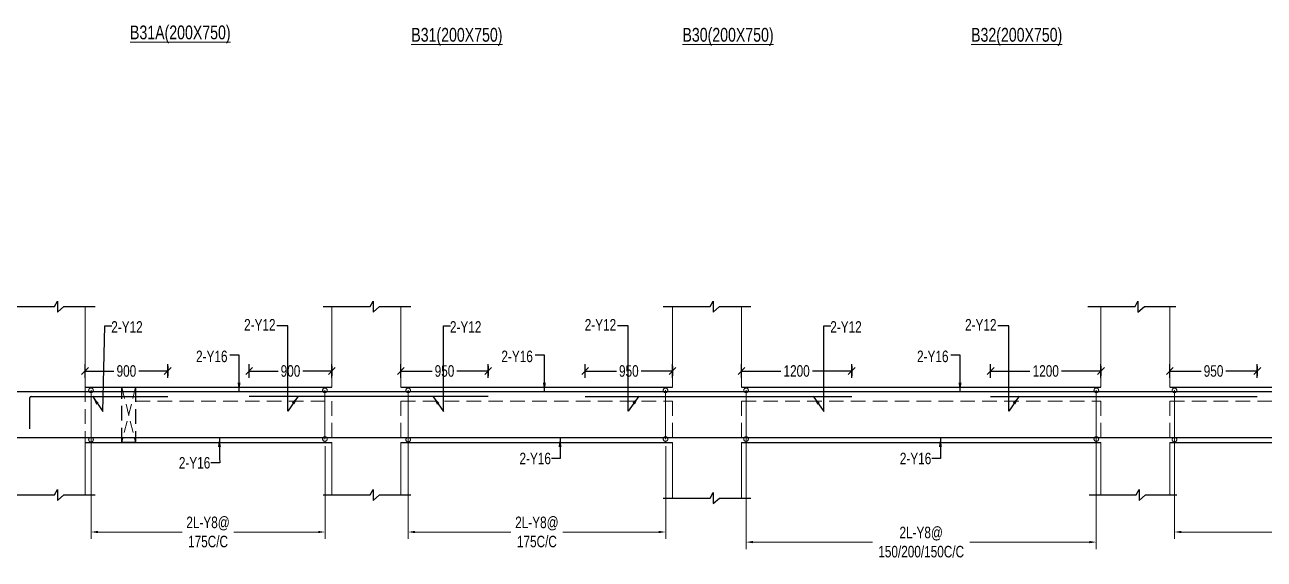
# Model space of a CAD drawing. Header units: millimetres. Extents: x 39642 to 123571, y 2620 to 56435.
# Drawn here: x 55761 to 69242, y 14830 to 20646 of the extents above; entities that cross this region are included whole.
import ezdxf

# ---------------------------------------------------------------- set-up
doc = ezdxf.new("R2010")
doc.units = ezdxf.units.MM
for name, pattern in [('CONTINOUS', [0]), ('CONTINU', [0]), ('HIDDEN', [9.525, 6.35, -3.175])]:
    doc.linetypes.add(name, pattern=pattern)
for name, color, linetype in [('-S-ARROW', 253, 'Continuous'), ('-S-DIM', 251, 'Continuous'), ('-S-MISC', 8, 'Continuous'), ('-STR-BEAM', 7, 'CONTINU'), ('-STR-REINF', 3, 'Continuous'), ('-STR-TEXT', 6, 'Continuous')]:
    doc.layers.add(name, color=color, linetype=linetype)
for name, color, linetype, lineweight in [('-S-STIRUP', 11, 'Continuous', 9), ('-STR-COLUMN', 5, 'HIDDEN', 13), ('-STR-RF-DIM', 252, 'CONTINOUS', 20), ('S-BEAM-IDEN', 2, 'Continuous', 9), ('SEC TEXT', 9, 'Continuous', 18), ('SLAB LINE', 254, 'HIDDEN', 20)]:
    doc.layers.add(name, color=color, linetype=linetype, lineweight=lineweight)
doc.styles.add('BEAM-LS', font='romans.shx', dxfattribs={"width": 0.8})
doc.styles.add('EL', font='swisscl.ttf')
doc.styles.add('SOBHA', font='swisscl.ttf')
doc.styles.add('sobha.sed', font='swisscl.ttf')
doc.dimstyles.new('S-50', dxfattribs={"dimscale": 50, "dimtxt": 2.5, "dimasz": 1.25, "dimexe": 1, "dimexo": 1, "dimgap": 0.5, "dimtad": 1, "dimdec": 0, "dimrnd": 0.0005, "dimzin": 0, "dimdsep": 46, "dimtxsty": 'EL', "dimblk": 'ARCHTICK', "dimcen": 0.09, "dimdle": 1.5, "dimclrd": 251, "dimclre": 251, "dimclrt": 6, "dimadec": 0, "dimazin": 0, "dimtfac": 1, "dimtdec": 0, "dimtofl": 0, "dimtmove": 0, "dimatfit": 3, "dimfxl": 2, "dimtolj": 1, "dimtzin": 0, "dimlwd": -1, "dimlwe": -1, "dimarcsym": 0})
doc.dimstyles.new('S-DIM50', dxfattribs={"dimscale": 50, "dimtxt": 2.5, "dimasz": 1.5, "dimexe": 1.5, "dimexo": 1, "dimgap": 0.5, "dimtad": 0, "dimdec": 0, "dimzin": 0, "dimdsep": 46, "dimtxsty": 'SOBHA', "dimcen": 0.09, "dimclrd": 256, "dimclre": 256, "dimclrt": 6, "dimadec": 5, "dimazin": 0, "dimtfac": 1, "dimtdec": 0, "dimtofl": 0, "dimtmove": 0, "dimatfit": 3, "dimfxl": 0.18, "dimtolj": 1, "dimtzin": 0, "dimlwd": -1, "dimlwe": -1, "dimarcsym": 0})
doc.dimstyles.new('STIRUP', dxfattribs={"dimscale": 50, "dimtxt": 2.5, "dimasz": 2.2, "dimexe": 0, "dimexo": 0, "dimgap": 0.5, "dimtad": 0, "dimdec": 0, "dimzin": 0, "dimdsep": 46, "dimtxsty": 'BEAM-LS', "dimblk": 'DOTSMALL', "dimcen": 0.09, "dimclrd": 256, "dimclre": 256, "dimclrt": 256, "dimadec": 5, "dimazin": 0, "dimtfac": 1, "dimtdec": 0, "dimtofl": 0, "dimtmove": 0, "dimatfit": 3, "dimldrblk": 'DOTSMALL', "dimfxl": 0, "dimfxlon": 1, "dimtolj": 1, "dimtzin": 0, "dimlwd": -1, "dimlwe": -1, "dimarcsym": 0})

# ---------------------------------------------------------------- blocks, each defined once
blk = doc.blocks.new('_Oblique')
at = {"color": 0, "linetype": 'ByBlock', "lineweight": -2}
for p, q in [((-0.5, -0.5), (0.5, 0.5)), ((0, 0.71), (0, -0.71))]:
    blk.add_line(p, q, dxfattribs=at)
blk = doc.blocks.new('*D194')
at = {"layer": '-S-DIM', "transparency": 16777216}
for p, q in [((68216, 16803), (68216, 16953)), ((68216, 16878), (68556, 16878)), ((69166, 16878), (68825, 16878)), ((69166, 16803), (69166, 16953))]:
    blk.add_line(p, q, dxfattribs=at)
at = {"layer": '-S-DIM', "transparency": 16777216, "xscale": 75, "yscale": 75, "zscale": 75, "rotation": 180}
blk.add_blockref('_Oblique', (68216, 16878), dxfattribs=at)
at = {"layer": '-S-DIM', "transparency": 16777216, "xscale": 75, "yscale": 75, "zscale": 75}
blk.add_blockref('_Oblique', (69166, 16878), dxfattribs=at)
at = {"layer": '-S-DIM', "color": 6, "transparency": 16777216, "insert": (68691, 16878), "char_height": 125, "attachment_point": 5, "style": 'SOBHA'}
blk.add_mtext('\\A1;950', dxfattribs=at)
blk = doc.blocks.new('_DotSmall')
at = {"color": 0, "linetype": 'ByBlock', "const_width": 0.5}
blk.add_lwpolyline([(-0.0625, 0, 1), (0.0625, 0, 1)], format="xyb", close=True, dxfattribs=at)
blk = doc.blocks.new('*D195')
at = {"layer": '-S-STIRUP', "ltscale": 100, "transparency": 16777216}
blk.add_line((68266, 16131), (68266, 16668), dxfattribs=at)
at = {"layer": '-S-STIRUP', "linetype": 'CONTINU', "ltscale": 100, "transparency": 16777216, "xscale": 100, "yscale": 100, "zscale": 100}
for p, rotation in [((68266, 16668), 90), ((68266, 16131), 270)]:
    blk.add_blockref('_DotSmall', p, dxfattribs=dict(at, rotation=rotation))
blk = doc.blocks.new('*D197')
at = {"layer": '-STR-RF-DIM', "transparency": 16777216}
for p, q in [((68265, 16137), (68265, 15051)), ((71067, 16062), (71067, 15051)), ((68340, 15126), (69384, 15126)), ((70992, 15126), (69947, 15126))]:
    blk.add_line(p, q, dxfattribs=at)
for points in [[(68340, 15139), (68340, 15114), (68265, 15126)], [(70992, 15139), (70992, 15114), (71067, 15126)]]:
    blk.add_solid(points, dxfattribs=at)
at = {"layer": '-STR-RF-DIM', "color": 6, "transparency": 16777216, "insert": (69666, 15126), "char_height": 125, "attachment_point": 5, "style": 'SOBHA'}
blk.add_mtext('\\A1;2L-Y8@\\P200C/C', dxfattribs=at)
blk = doc.blocks.new('*D198')
at = {"layer": '-S-DIM', "transparency": 16777216}
for p, q in [((66266, 16803), (66266, 16953)), ((66266, 16878), (66694, 16878)), ((67466, 16878), (67038, 16878)), ((67466, 16803), (67466, 16953))]:
    blk.add_line(p, q, dxfattribs=at)
at = {"layer": '-S-DIM', "transparency": 16777216, "xscale": 75, "yscale": 75, "zscale": 75, "rotation": 180}
blk.add_blockref('_Oblique', (66266, 16878), dxfattribs=at)
at = {"layer": '-S-DIM', "transparency": 16777216, "xscale": 75, "yscale": 75, "zscale": 75}
blk.add_blockref('_Oblique', (67466, 16878), dxfattribs=at)
at = {"layer": '-S-DIM', "color": 6, "transparency": 16777216, "insert": (66866, 16878), "char_height": 125, "attachment_point": 5, "style": 'SOBHA'}
blk.add_mtext('\\A1;1200', dxfattribs=at)
blk = doc.blocks.new('*D199')
at = {"layer": '-S-DIM', "transparency": 16777216}
for p, q in [((63556, 16803), (63556, 16953)), ((63556, 16878), (63984, 16878)), ((64756, 16878), (64328, 16878)), ((64756, 16803), (64756, 16953))]:
    blk.add_line(p, q, dxfattribs=at)
at = {"layer": '-S-DIM', "transparency": 16777216, "xscale": 75, "yscale": 75, "zscale": 75, "rotation": 180}
blk.add_blockref('_Oblique', (63556, 16878), dxfattribs=at)
at = {"layer": '-S-DIM', "transparency": 16777216, "xscale": 75, "yscale": 75, "zscale": 75}
blk.add_blockref('_Oblique', (64756, 16878), dxfattribs=at)
at = {"layer": '-S-DIM', "color": 6, "transparency": 16777216, "insert": (64156, 16878), "char_height": 125, "attachment_point": 5, "style": 'SOBHA'}
blk.add_mtext('\\A1;1200', dxfattribs=at)
blk = doc.blocks.new('_ArchTick')
at = {"color": 0, "linetype": 'ByBlock', "const_width": 0.15}
blk.add_lwpolyline([(-0.5, -0.5), (0.5, 0.5)], dxfattribs=at)
blk = doc.blocks.new('*D200')
at = {"layer": '-STR-RF-DIM', "transparency": 16777216}
for p, q in [((63606, 16132), (63606, 14941)), ((67416, 16138), (67416, 14941)), ((63681, 15016), (64981, 15016)), ((67341, 15016), (66041, 15016))]:
    blk.add_line(p, q, dxfattribs=at)
for points in [[(63681, 15029), (63681, 15004), (63606, 15016)], [(67341, 15029), (67341, 15004), (67416, 15016)]]:
    blk.add_solid(points, dxfattribs=at)
at = {"layer": '-STR-RF-DIM', "color": 6, "transparency": 16777216, "insert": (65511, 15016), "char_height": 125, "attachment_point": 5, "style": 'SOBHA'}
blk.add_mtext('\\A1;2L-Y8@\\P150/200/150C/C', dxfattribs=at)
blk = doc.blocks.new('*D201')
at = {"layer": '-S-DIM', "transparency": 16777216}
for p, q in [((61856, 16803), (61856, 16953)), ((61856, 16878), (62196, 16878)), ((62806, 16878), (62465, 16878)), ((62806, 16803), (62806, 16953))]:
    blk.add_line(p, q, dxfattribs=at)
at = {"layer": '-S-DIM', "transparency": 16777216, "xscale": 75, "yscale": 75, "zscale": 75, "rotation": 180}
blk.add_blockref('_Oblique', (61856, 16878), dxfattribs=at)
at = {"layer": '-S-DIM', "transparency": 16777216, "xscale": 75, "yscale": 75, "zscale": 75}
blk.add_blockref('_Oblique', (62806, 16878), dxfattribs=at)
at = {"layer": '-S-DIM', "color": 6, "transparency": 16777216, "insert": (62331, 16878), "char_height": 125, "attachment_point": 5, "style": 'SOBHA'}
blk.add_mtext('\\A1;950', dxfattribs=at)
blk = doc.blocks.new('*D202')
at = {"layer": '-S-DIM', "transparency": 16777216}
for p, q in [((59851, 16803), (59851, 16953)), ((59851, 16878), (60191, 16878)), ((60801, 16878), (60460, 16878)), ((60801, 16803), (60801, 16953))]:
    blk.add_line(p, q, dxfattribs=at)
at = {"layer": '-S-DIM', "transparency": 16777216, "xscale": 75, "yscale": 75, "zscale": 75, "rotation": 180}
blk.add_blockref('_Oblique', (59851, 16878), dxfattribs=at)
at = {"layer": '-S-DIM', "transparency": 16777216, "xscale": 75, "yscale": 75, "zscale": 75}
blk.add_blockref('_Oblique', (60801, 16878), dxfattribs=at)
at = {"layer": '-S-DIM', "color": 6, "transparency": 16777216, "insert": (60326, 16878), "char_height": 125, "attachment_point": 5, "style": 'SOBHA'}
blk.add_mtext('\\A1;950', dxfattribs=at)
blk = doc.blocks.new('*D203')
at = {"layer": '-S-STIRUP', "ltscale": 100, "transparency": 16777216}
blk.add_line((59931, 16131), (59931, 16668), dxfattribs=at)
at = {"layer": '-S-STIRUP', "linetype": 'CONTINU', "ltscale": 100, "transparency": 16777216, "xscale": 100, "yscale": 100, "zscale": 100}
for p, rotation in [((59931, 16668), 90), ((59931, 16131), 270)]:
    blk.add_blockref('_DotSmall', p, dxfattribs=dict(at, rotation=rotation))
blk = doc.blocks.new('*D204')
at = {"layer": '-S-STIRUP', "ltscale": 100, "transparency": 16777216}
blk.add_line((62730, 16138), (62730, 16668), dxfattribs=at)
at = {"layer": '-S-STIRUP', "linetype": 'CONTINU', "ltscale": 100, "transparency": 16777216, "xscale": 100, "yscale": 100, "zscale": 100}
for p, rotation in [((62730, 16668), 90), ((62730, 16138), 270)]:
    blk.add_blockref('_DotSmall', p, dxfattribs=dict(at, rotation=rotation))
blk = doc.blocks.new('*D205')
at = {"layer": '-STR-RF-DIM', "transparency": 16777216}
for p, q in [((59930, 16137), (59930, 15051)), ((62732, 16062), (62732, 15051)), ((60005, 15126), (61049, 15126)), ((62657, 15126), (61612, 15126))]:
    blk.add_line(p, q, dxfattribs=at)
for points in [[(60005, 15139), (60005, 15114), (59930, 15126)], [(62657, 15139), (62657, 15114), (62732, 15126)]]:
    blk.add_solid(points, dxfattribs=at)
at = {"layer": '-STR-RF-DIM', "color": 6, "transparency": 16777216, "insert": (61331, 15126), "char_height": 125, "attachment_point": 5, "style": 'SOBHA'}
blk.add_mtext('\\A1;2L-Y8@\\P175C/C', dxfattribs=at)
blk = doc.blocks.new('*D206')
at = {"layer": '-S-DIM', "transparency": 16777216}
for p, q in [((58201, 16803), (58201, 16953)), ((58201, 16878), (58516, 16878)), ((59101, 16878), (58785, 16878)), ((59101, 16803), (59101, 16953))]:
    blk.add_line(p, q, dxfattribs=at)
at = {"layer": '-S-DIM', "transparency": 16777216, "xscale": 75, "yscale": 75, "zscale": 75, "rotation": 180}
blk.add_blockref('_Oblique', (58201, 16878), dxfattribs=at)
at = {"layer": '-S-DIM', "transparency": 16777216, "xscale": 75, "yscale": 75, "zscale": 75}
blk.add_blockref('_Oblique', (59101, 16878), dxfattribs=at)
at = {"layer": '-S-DIM', "color": 6, "transparency": 16777216, "insert": (58651, 16878), "char_height": 125, "attachment_point": 5, "style": 'SOBHA'}
blk.add_mtext('\\A1;900', dxfattribs=at)
blk = doc.blocks.new('*D207')
at = {"layer": '-S-STIRUP', "ltscale": 100, "transparency": 16777216}
blk.add_line((56481, 16131), (56481, 16668), dxfattribs=at)
at = {"layer": '-S-STIRUP', "linetype": 'CONTINU', "ltscale": 100, "transparency": 16777216, "xscale": 100, "yscale": 100, "zscale": 100}
for p, rotation in [((56481, 16668), 90), ((56481, 16131), 270)]:
    blk.add_blockref('_DotSmall', p, dxfattribs=dict(at, rotation=rotation))
blk = doc.blocks.new('*D208')
at = {"layer": '-S-STIRUP', "ltscale": 100, "transparency": 16777216}
blk.add_line((59025, 16138), (59025, 16668), dxfattribs=at)
at = {"layer": '-S-STIRUP', "linetype": 'CONTINU', "ltscale": 100, "transparency": 16777216, "xscale": 100, "yscale": 100, "zscale": 100}
for p, rotation in [((59025, 16668), 90), ((59025, 16138), 270)]:
    blk.add_blockref('_DotSmall', p, dxfattribs=dict(at, rotation=rotation))
blk = doc.blocks.new('*D209')
at = {"layer": '-STR-RF-DIM', "transparency": 16777216}
for p, q in [((56481, 16138), (56481, 15051)), ((59027, 16062), (59027, 15051)), ((56556, 15126), (57472, 15126)), ((58952, 15126), (58035, 15126))]:
    blk.add_line(p, q, dxfattribs=at)
for points in [[(56556, 15139), (56556, 15114), (56481, 15126)], [(58952, 15139), (58952, 15114), (59027, 15126)]]:
    blk.add_solid(points, dxfattribs=at)
at = {"layer": '-STR-RF-DIM', "color": 6, "transparency": 16777216, "insert": (57754, 15126), "char_height": 125, "attachment_point": 5, "style": 'SOBHA'}
blk.add_mtext('\\A1;2L-Y8@\\P175C/C', dxfattribs=at)
blk = doc.blocks.new('*D210')
at = {"layer": '-S-DIM', "transparency": 16777216}
for p, q in [((56416, 16803), (56416, 16953)), ((56416, 16878), (56731, 16878)), ((57316, 16878), (57000, 16878)), ((57316, 16803), (57316, 16953))]:
    blk.add_line(p, q, dxfattribs=at)
at = {"layer": '-S-DIM', "transparency": 16777216, "xscale": 75, "yscale": 75, "zscale": 75, "rotation": 180}
blk.add_blockref('_Oblique', (56416, 16878), dxfattribs=at)
at = {"layer": '-S-DIM', "transparency": 16777216, "xscale": 75, "yscale": 75, "zscale": 75}
blk.add_blockref('_Oblique', (57316, 16878), dxfattribs=at)
at = {"layer": '-S-DIM', "color": 6, "transparency": 16777216, "insert": (56866, 16878), "char_height": 125, "attachment_point": 5, "style": 'SOBHA'}
blk.add_mtext('\\A1;900', dxfattribs=at)
blk = doc.blocks.new('*D218')
at = {"layer": '-S-STIRUP', "ltscale": 100, "transparency": 16777216}
blk.add_line((63606, 16138), (63606, 16668), dxfattribs=at)
at = {"layer": '-S-STIRUP', "linetype": 'CONTINU', "ltscale": 100, "transparency": 16777216, "xscale": 100, "yscale": 100, "zscale": 100}
for p, rotation in [((63606, 16668), 90), ((63606, 16138), 270)]:
    blk.add_blockref('_DotSmall', p, dxfattribs=dict(at, rotation=rotation))
blk = doc.blocks.new('*D219')
at = {"layer": '-S-STIRUP', "ltscale": 100, "transparency": 16777216}
blk.add_line((67416, 16138), (67416, 16668), dxfattribs=at)
at = {"layer": '-S-STIRUP', "linetype": 'CONTINU', "ltscale": 100, "transparency": 16777216, "xscale": 100, "yscale": 100, "zscale": 100}
for p, rotation in [((67416, 16668), 90), ((67416, 16138), 270)]:
    blk.add_blockref('_DotSmall', p, dxfattribs=dict(at, rotation=rotation))

msp = doc.modelspace()

# ---------------------------------------------------------------- linework, layer by layer
at = {"layer": '-S-MISC', "linetype": 'ByBlock', "ltscale": 1000, "elevation": 0}
for points in [[(55572.4, 17580.1), (56085, 17580.1), (56115.9, 17639.7), (56115.9, 17519.6), (56186.2, 17580.1), (56527, 17580.1)], [(59005.6, 17580.1), (59518.2, 17580.1), (59549, 17639.7), (59549, 17519.6), (59619.4, 17580.1), (59960.2, 17580.1)], [(62703.5, 17580.1), (63216.1, 17580.1), (63246.9, 17639.7), (63246.9, 17519.6), (63317.3, 17580.1), (63658.1, 17580.1)], [(67324.4, 17580.1), (67837, 17580.1), (67867.8, 17639.7), (67867.8, 17519.6), (67938.2, 17580.1), (68279, 17580.1)], [(55572.4, 15530.1), (56085, 15530.1), (56115.9, 15589.7), (56115.9, 15469.6), (56186.2, 15530.1), (56527, 15530.1)], [(59005.6, 15530.1), (59518.2, 15530.1), (59549, 15589.7), (59549, 15469.6), (59619.4, 15530.1), (59960.2, 15530.1)], [(62703.5, 15495.9), (63216.1, 15495.9), (63246.9, 15555.6), (63246.9, 15435.4), (63317.3, 15495.9), (63658.1, 15495.9)], [(67338.2, 15530.1), (67850.8, 15530.1), (67881.6, 15589.7), (67881.6, 15469.6), (67952, 15530.1), (68292.8, 15530.1)]]:
    msp.add_lwpolyline(points, dxfattribs=at)
at = {"layer": '-STR-BEAM'}
for p, q in [((56415.9, 16701, 0), (59100.9, 16701, 0)), ((59850.9, 16701, 0), (62805.9, 16701, 0)), ((63555.9, 16701, 0), (67465.9, 16701, 0)), ((68215.9, 16701, 0), (71140.9, 16701, 0)), ((56415.9, 16101, 0), (59100.9, 16101, 0)), ((59850.9, 16101, 0), (62805.9, 16101, 0)), ((63555.9, 16101, 0), (67465.9, 16101, 0)), ((68215.9, 16101, 0), (71140.9, 16101, 0))]:
    msp.add_line(p, q, dxfattribs=at)
at = {"layer": '-STR-BEAM', "linetype": 'HIDDEN', "ltscale": 25, "elevation": 0}
msp.add_lwpolyline([(56815.9, 16700.9), (56965.9, 16701), (56965.9, 16101), (56815.9, 16101), (56815.9, 16700.9)], dxfattribs=at)
at = {"layer": '-STR-COLUMN', "linetype": 'Continuous', "ltscale": 10}
for p, q in [((56415.9, 16701, 0), (56415.9, 17580.1, 0)), ((59100.9, 16701, 0), (59100.9, 17580.1, 0)), ((59850.9, 16701, 0), (59850.9, 17580.1, 0)), ((62805.9, 16701, 0), (62805.9, 17580.1, 0)), ((63555.9, 16701, 0), (63555.9, 17580.1, 0)), ((67465.9, 16701, 0), (67465.9, 17580.1, 0)), ((68215.9, 16701, 0), (68215.9, 17580.1, 0)), ((56415.9, 16101, 0), (56415.9, 15530.1, 0)), ((59100.9, 15530.1, 0), (59100.9, 16101, 0)), ((59850.9, 16101, 0), (59850.9, 15530.1, 0)), ((62805.9, 15495.9, 0), (62805.9, 16101, 0)), ((63555.9, 16101, 0), (63555.9, 15495.9, 0)), ((67465.9, 15530.1, 0), (67465.9, 16101, 0)), ((68215.9, 16101, 0), (68215.9, 15530.1, 0))]:
    msp.add_line(p, q, dxfattribs=at)
at = {"layer": '-STR-REINF', "ltscale": 10}
for p, q in [((55815.9, 16249.9, 0), (55815.9, 16585.5, 0)), ((55830.9, 16600.5, 0), (57315.9, 16600.5, 0)), ((60800.9, 16600.5, 0), (58200.9, 16600.5, 0)), ((61855.9, 16600.5, 0), (64755.9, 16600.5, 0)), ((66265.9, 16600.5, 0), (69165.9, 16600.5, 0)), ((68215.9, 16151, 0), (55260.6, 16151, 0)), ((71840.9, 16151, 0), (67515.9, 16151, 0))]:
    msp.add_line(p, q, dxfattribs=at)
msp.add_arc((55830.9, 16585.5, 0), 15, 90, 180, dxfattribs=at)
msp.add_rational_spline([(75720.9, 16129.9, 0), (75720.9, 16468.2, 0), (75720.9, 16636, 0), (75720.9, 16651, 0), (75705.9, 16651, 0), (73350.4, 16651, 0), (55210.9, 16651, 0), (55195.9, 16651, 0), (55195.9, 16636, 0), (55195.9, 16468.2, 0), (55195.9, 16110.6, 0)], [1, 1, 1, 0.707106781187, 1, 1, 1, 0.707106781187, 1, 1, 1], degree=2, knots=[0, 0, 0, 1, 1, 2.5707963, 2.5707963, 3.5707963, 3.5707963, 5.1415927, 5.1415927, 6.1415927, 6.1415927, 6.1415927], dxfattribs=at)
at = {"layer": 'S-BEAM-IDEN', "color": 9, "linetype": 'HIDDEN', "ltscale": 20}
for p, q in [((56965.9, 16701, 0), (56815.9, 16101, 0)), ((56815.9, 16701), (56965.9, 16101, 0))]:
    msp.add_line(p, q, dxfattribs=at)
at = {"layer": 'SLAB LINE', "linetype": 'HIDDEN', "ltscale": 25}
for p, q in [((56415.9, 16701, 0), (56415.9, 16101, 0)), ((56965.9, 16551, 0), (59100.9, 16551, 0)), ((59100.9, 16551, 0), (59100.9, 16101, 0)), ((59850.9, 16551, 0), (62805.9, 16551, 0)), ((59850.9, 16551, 0), (59850.9, 16101, 0)), ((62805.9, 16551, 0), (62805.9, 16101, 0)), ((63555.9, 16551, 0), (67465.9, 16551, 0)), ((63555.9, 16551, 0), (63555.9, 16101, 0)), ((67465.9, 16551, 0), (67465.9, 16101, 0)), ((68215.9, 16551, 0), (71140.9, 16551, 0)), ((68215.9, 16551, 0), (68215.9, 16101, 0))]:
    msp.add_line(p, q, dxfattribs=at)

# ---------------------------------------------------------------- texts
at = {"layer": '-STR-TEXT', "color": 6, "char_height": 125, "style": 'SOBHA'}
for s, insert, attachment_point in [('\\A1;2-Y12', (56701, 17295, 0), 7), ('\\A1;2-Y12', (58488.3, 17318.6, 178586.6), 9), ('\\A1;2-Y12', (60385, 17295, 0), 7), ('\\A1;2-Y12', (62193.3, 17318.6, 178586.6), 9), ('\\A1;2-Y12', (64522, 17295, 0), 7), ('\\A1;2-Y12', (66330.3, 17318.6, 178586.6), 9), ('\\A1;2-Y16', (57965.7, 17100, 0), 3), ('\\A1;2-Y16', (61286.9, 17100, 0), 3), ('\\A1;2-Y16', (65807.7, 17100, 0), 3)]:
    msp.add_mtext(s, dxfattribs=dict(at, insert=insert, attachment_point=attachment_point))
at = {"layer": '-STR-TEXT', "color": 6, "char_height": 125, "width": 696.385, "attachment_point": 9, "style": 'SOBHA'}
for insert in [(57778.6, 15814.8, 0), (61483.6, 15862.3, 0), (65620.6, 15862.3, 0)]:
    msp.add_mtext('\\A1;2-Y16', dxfattribs=dict(at, insert=insert))
at = {"layer": 'SEC TEXT', "color": 1, "linetype": 'ByBlock', "style": 'sobha.sed'}
for s, p in [('%%UB31A(200X750)', (56905.2, 20488.1, 0)), ('%%UB31(200X750)', (59964.9, 20462.1, 0)), ('%%UB30(200X750)', (62914.2, 20462.1, 0)), ('%%UB32(200X750)', (66053.8, 20462.1, 0))]:
    msp.add_text(s, height=150, rotation=359.98928, dxfattribs=at).set_placement(p)

# ---------------------------------------------------------------- dimensions: what is measured, and where the dimension line sits
at = {"layer": '-S-DIM'}
for base, p1, p2, picture, middle in [((57315.9, 16878, 0), (56415.9, 16701, 0), (57315.9, 16600.5, 0), '*D210', (56865.9, 16878, 0)), ((60800.9, 16878, 0), (59850.9, 16701, 0), (60800.9, 16600.5, 0), '*D202', (60325.9, 16878, 0))]:
    dim = msp.add_linear_dim(base=base, p1=p1, p2=p2, dimstyle='S-DIM50', override={"dimscale": 1, "dimtxt": 125, "dimasz": 75, "dimexe": 75, "dimexo": 0, "dimgap": 25, "dimblk1": 'Oblique', "dimblk2": 'Oblique', "dimsah": 1, "dimcen": 4.5, "dimfxl": 75, "dimfxlon": 1}, dxfattribs=at)
    dim.commit()
    dim.dimension.update_dxf_attribs({"geometry": picture, "text_midpoint": middle})
for base, p1, p2, picture, middle in [((58200.9, 16878, 0), (59100.9, 16701, 0), (58200.9, 16600.5, 0), '*D206', (58650.9, 16878, 0)), ((61855.9, 16878, 0), (62805.9, 16701, 0), (61855.9, 16600.5, 0), '*D201', (62330.9, 16878, 0)), ((63555.9, 16878, 0), (64755.9, 16600.5, 0), (63555.9, 16701, 0), '*D199', (64155.9, 16878, 0)), ((66265.9, 16878, 0), (67465.9, 16701, 0), (66265.9, 16600.5, 0), '*D198', (66865.9, 16878, 0)), ((68215.9, 16878, 0), (69165.9, 16600.5, 0), (68215.9, 16701, 0), '*D194', (68690.9, 16878, 0))]:
    dim = msp.add_linear_dim(base=base, p1=p1, p2=p2, angle=180, dimstyle='S-DIM50', override={"dimscale": 1, "dimtxt": 125, "dimasz": 75, "dimexe": 75, "dimexo": 0, "dimgap": 25, "dimblk1": 'Oblique', "dimblk2": 'Oblique', "dimsah": 1, "dimcen": 4.5, "dimfxl": 75, "dimfxlon": 1}, dxfattribs=at)
    dim.commit()
    dim.dimension.update_dxf_attribs({"geometry": picture, "text_midpoint": middle})
at = {"layer": '-S-STIRUP', "linetype": 'CONTINU', "ltscale": 100}
dim = msp.add_linear_dim(base=(56481.2, 16668, 0), p1=(56481.2, 16131.3, 0), p2=(56481.2, 16668, 0), angle=90, text=' ', dimstyle='STIRUP', override={"dimasz": 2}, dxfattribs=at)
dim.commit()
dim.dimension.update_dxf_attribs({"geometry": '*D207', "text_midpoint": (56481.2, 16399.6, 0), "dimtype": 160})
for base, p1, p2, picture, middle in [((59024.8, 16668, 178586.6), (59024.8, 16138.1, 178586.6), (59024.8, 16668, 178586.6), '*D208', (59024.8, 16403, 178586.6)), ((59930.9, 16668, 0), (59930.9, 16131.3, 0), (59930.9, 16668, 0), '*D203', (59930.9, 16399.6, 0)), ((62729.8, 16668, 178586.6), (62729.8, 16138.1, 178586.6), (62729.8, 16668, 178586.6), '*D204', (62729.8, 16403, 178586.6)), ((63605.9, 16668, 0), (63605.9, 16138.1, 0), (63605.9, 16668, 0), '*D218', (63605.9, 16403, 0)), ((67416.1, 16668, 178586.6), (67416.1, 16138.1, 178586.6), (67416.1, 16668, 178586.6), '*D219', (67416.1, 16403, 178586.6)), ((68265.9, 16668, 0), (68265.9, 16131.3, 0), (68265.9, 16668, 0), '*D195', (68265.9, 16399.6, 0))]:
    dim = msp.add_linear_dim(base=base, p1=p1, p2=p2, angle=90, text=' ', dimstyle='STIRUP', override={"dimasz": 2}, dxfattribs=at)
    dim.commit()
    dim.dimension.update_dxf_attribs({"geometry": picture, "text_midpoint": middle})
at = {"layer": '-STR-RF-DIM'}
for base, p1, p2, text, picture, middle in [((56481.2, 15126.2, 178586.6), (59026.5, 16062.2, 178586.6), (56481.2, 16137.5, 0), '2L-Y8@\\P175C/C', '*D209', (57753.9, 15126.2, 178586.6)), ((59930, 15126.2, 178586.6), (62731.5, 16062.2, 178586.6), (59930, 16137.5, 0), '2L-Y8@\\P175C/C', '*D205', (61330.8, 15126.2, 178586.6)), ((63605.9, 15016.4, 178586.6), (67416.1, 16138.1, 178586.6), (63605.9, 16131.8, 0), '2L-Y8@\\P150/200/150C/C', '*D200', (65511, 15016.4, 178586.6)), ((68265, 15126.2, 178586.6), (71066.5, 16062.2, 178586.6), (68265, 16137.5, 0), '2L-Y8@\\P200C/C', '*D197', (69665.8, 15126.2, 178586.6))]:
    dim = msp.add_linear_dim(base=base, p1=p1, p2=p2, angle=180, text=text, dimstyle='S-DIM50', override={"dimscale": 1, "dimtxt": 125, "dimasz": 75, "dimexe": 75, "dimexo": 0, "dimgap": 25, "dimsah": 1, "dimcen": 4.5, "dimfxl": 75}, dxfattribs=at)
    dim.commit()
    dim.dimension.update_dxf_attribs({"geometry": picture, "text_midpoint": middle})

# ---------------------------------------------------------------- leaders
at = {"layer": '-S-ARROW', "annotation_type": 0, "has_hookline": 1, "hookline_direction": 1, "text_width": 353, "horizontal_direction": (-1, 0, 0)}
for points in [[(56495.6, 16603.7, 178586.6), (56611.1, 16437.3, 178586.6), (56632.1, 17371, 178586.6), (56707.8, 17371, 178586.6)], [(60200.6, 16603.7, 178586.6), (60316.1, 16437.3, 178586.6), (60316.1, 17371, 178586.6), (60391.8, 17371, 178586.6)], [(64337.6, 16603.7, 178586.6), (64453.1, 16437.3, 178586.6), (64453.1, 17371, 178586.6), (64528.8, 17371, 178586.6)]]:
    msp.add_leader(points, dimstyle='S-50', override={"dimasz": 2, "dimgap": 0.1, "dimtad": 0}, dxfattribs=at)
at = {"layer": '-S-ARROW'}
for points in [[(58736, 16606.1, 0), (58620.5, 16439.6, 0), (58620.5, 17371, 0), (58502.5, 17371, 0)], [(62441, 16606.1, 0), (62325.5, 16439.6, 0), (62325.5, 17371, 0), (62207.5, 17371, 0)], [(66578, 16606.1, 0), (66462.5, 16439.6, 0), (66462.5, 17371, 0), (66344.5, 17371, 0)], [(58091.4, 16651, 0), (58091.4, 17051, 0), (57992.3, 17051, 0)], [(61412.6, 16651, 0), (61412.6, 17051, 0), (61313.5, 17051, 0)], [(65933.4, 16651, 0), (65933.4, 17051, 0), (65834.4, 17051, 0)]]:
    msp.add_leader(points, dimstyle='S-50', override={"dimasz": 2, "dimgap": 0.1, "dimtad": 0}, dxfattribs=at)
at = {"layer": '-S-ARROW', "annotation_type": 0, "has_hookline": 1, "hookline_direction": 1, "text_width": 353.5}
for points in [[(57877.9, 16151, 0), (57877.9, 15938.2, 0), (57883.6, 15877.3, 0), (57783.6, 15877.3, 0)], [(61582.9, 16151, 0), (61582.9, 15924.8, 0), (61488.6, 15924.8, 0)], [(65720, 16151, 0), (65720, 15924.8, 0), (65625.6, 15924.8, 0)]]:
    msp.add_leader(points, dimstyle='S-50', override={"dimasz": 2, "dimgap": 0.1, "dimtad": 0}, dxfattribs=at)

doc.saveas('drawing.dxf')
